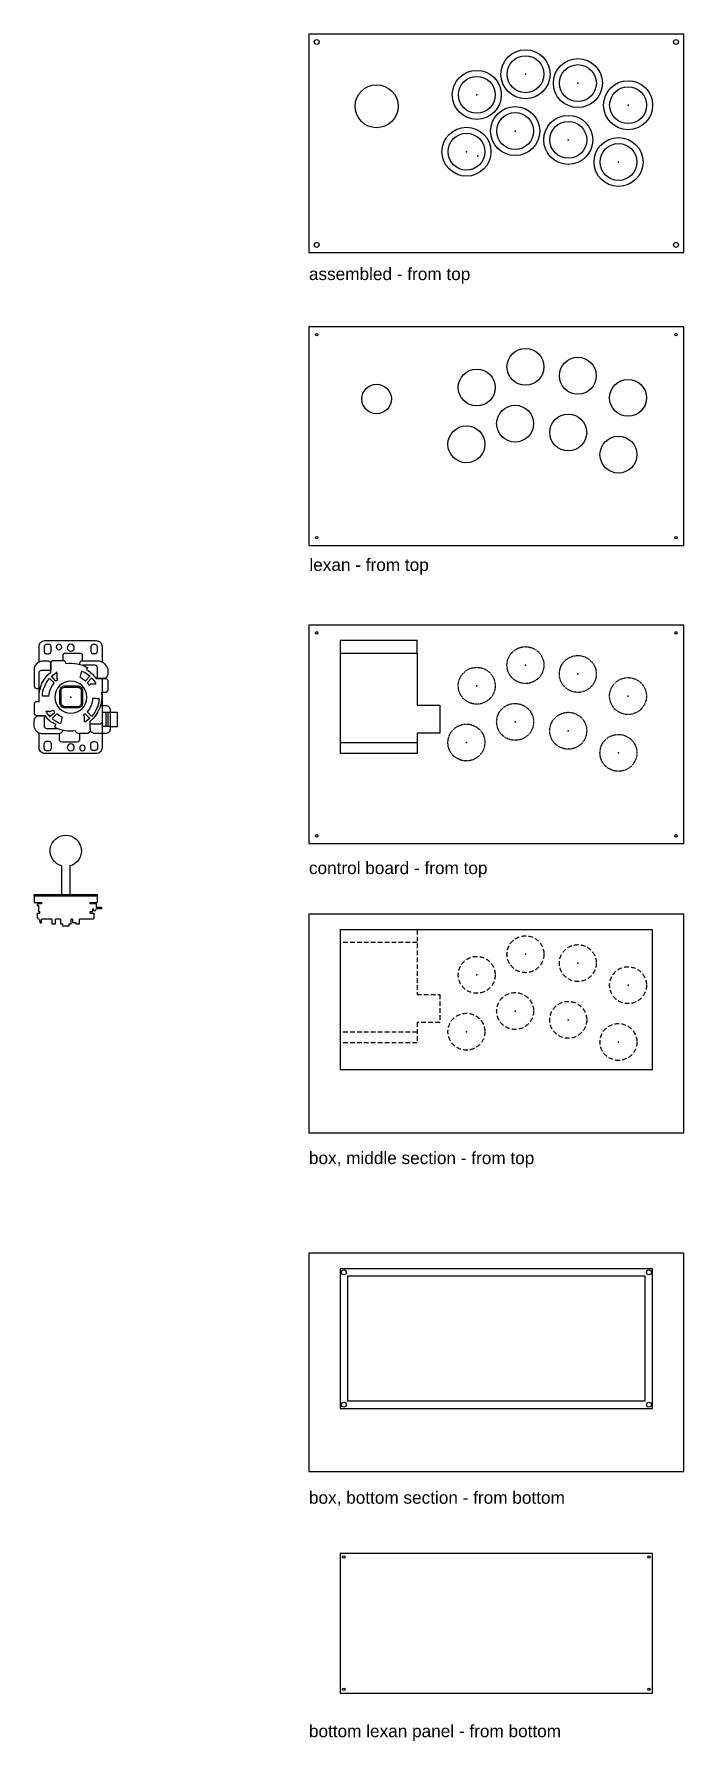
# Model space of a CAD drawing. Header units: millimetres. Extents: x -232 to 296, y -1193 to 195.
import ezdxf

# ---------------------------------------------------------------- set-up
doc = ezdxf.new("R2010")
doc.units = ezdxf.units.MM
doc.header["$MEASUREMENT"] = 0
doc.linetypes.add('DASHED', pattern=[0.375, 0.25, -0.125])
doc.layers.add('Elements', color=1, linetype='Continuous')
doc.styles.get("Standard").update_dxf_attribs({"font": 'arial.ttf'})

# ---------------------------------------------------------------- blocks, each defined once
blk = doc.blocks.new('button-top')
blk.add_point((136.3, 81.2))
at = {"layer": 'Elements'}
for radius in [16.6, 12.5]:
    blk.add_circle((136.3, 81.2), radius, dxfattribs=at)
blk = doc.blocks.new('joystick profile')
for p, q in [((19.7, -76), (20.6, -72.2)), ((20.6, -72.2), (22.1, -72.2)), ((22.1, -72.2), (22.1, -76)), ((33.7, -70.8), (38, -70.8)), ((33.7, -76), (33.7, -70.8)), ((38, -70.8), (38, -76)), ((43.4, -76), (43.4, -70.8)), ((43.4, -70.8), (45.5, -70.8)), ((45.5, -70.8), (45.5, -68.5)), ((45.5, -68.5), (53, -68.5)), ((53, -68.5), (53, -70.8)), ((53, -70.8), (55.3, -70.8)), ((55.3, -70.8), (55.3, -76)), ((56.7, -72.3), (60.5, -72.3)), ((56.7, -76), (56.7, -72.3)), ((60.5, -72.3), (60.5, -70.8)), ((60.5, -70.8), (64.8, -70.8)), ((64.8, -70.8), (64.8, -76)), ((14, -102.2), (14, -94.7)), ((14, -94.7), (22.1, -94.7)), ((17.8, -82.8), (20.3, -82.8)), ((17.8, -91.3), (18.9, -91.3)), ((22.1, -93.4), (17.8, -93.4)), ((18.9, -91.3), (18.9, -84.6)), ((18.9, -84.6), (20.3, -84.6)), ((20.3, -82.8), (20.3, -84.6)), ((22.1, -94.7), (22.1, -93.4)), ((83.8, -93.4), (76.1, -93.4)), ((76.1, -94.7), (76.1, -93.4)), ((76.1, -94.7), (84.5, -94.7)), ((76.6, -82.8), (76.6, -84.6)), ((76.6, -82.8), (80.8, -82.8)), ((76.6, -84.6), (79.7, -84.6)), ((79.7, -84.6), (79.7, -87.9)), ((79.7, -87.9), (80.8, -86)), ((80.8, -86), (82.7, -86)), ((82.7, -86), (83.8, -88)), ((83.8, -88), (89.7, -88)), ((89.7, -89.2), (83.8, -89.2)), ((83.8, -89.2), (83.8, -93.4)), ((84.5, -102.2), (84.5, -94.7)), ((89.7, -88), (89.7, -89.2)), ((14, -102.2), (84.5, -102.2)), ((30.5, -103.8), (68, -103.8)), ((44.8, -103.8), (44.8, -135.7)), ((53.7, -135.7), (53.7, -103.8))]:
    blk.add_line(p, q)
for points in [[(19.7, -76, 0.398867), (17.8, -78), (17.8, -82.8)], [(80.8, -82.8), (80.8, -78, 0.414214), (78.8, -76), (64.8, -76)]]:
    blk.add_lwpolyline(points, format="xyb")
for points in [[(33.7, -76), (22.1, -76)], [(43.4, -76), (38, -76)], [(56.7, -76), (55.3, -76)], [(17.8, -91.3), (17.8, -93.4)], [(14, -102.2), (14, -103.8), (30.5, -103.8)], [(68, -103.8), (84.5, -103.8), (84.5, -102.2)]]:
    blk.add_lwpolyline(points)
blk.add_arc((49.3, -152.6), 17.5, 105.2185, 75.5225)
blk = doc.blocks.new('joystickbottom')
for p, q in [((24.7, 16.4), (24.7, 22.3)), ((24.7, 22.3), (36.3, 22.3)), ((24.7, 16.4), (24.7, 9.5)), ((36.3, 22.3), (36.3, 9.5)), ((36.3, 14.3), (24.7, 14.3)), ((24.7, 12.9), (36.3, 12.9)), ((37.1, -3.1), (33.1, 0.7)), ((48.1, 4.9), (48.1, 7.1)), ((48.6, 4.4), (48.1, 4.9)), ((48.6, 1.5), (48.6, 4.4)), ((60.5, 0), (60.5, 4.3)), ((61.5, -3), (65.5, 0.9)), ((28.4, -5.2), (33, -5.2)), ((35.4, -4.8), (31.5, -0.9)), ((33, -5.2), (34.3, -6.3)), ((59.5, -1.5), (60.5, 0)), ((63, -4.5), (67, -0.7)), ((65.9, -8.8), (71.4, -7.5)), ((72.5, -3.5), (74.2, -2.6)), ((32.4, -24), (27, -25.5)), ((35.2, -28.6), (31.4, -32.6)), ((64.2, -27.7), (64.9, -28.3)), ((64.9, -28.3), (69.6, -28.3)), ((69.6, -28.3), (70.5, -29)), ((24.1, -30.4), (26.4, -29.2)), ((32.7, -34.7), (36.7, -30.2)), ((37.5, -33.5), (38.4, -31.6)), ((37.5, -37.6), (37.5, -33.5)), ((50.3, -35.2), (50.3, -40.7)), ((65.1, -34.8), (61.3, -30.8)), ((62.8, -29.3), (66.9, -33.1))]:
    blk.add_line(p, q)
for points in [[(42.4, 8.2), (42.4, 12.4, 0.414214), (38.4, 16.4), (22.8, 16.4, 0.414214), (18.8, 12.4), (18.8, 3.4, 0.414214), (22.8, -0.6), (29.2, -0.6)], [(53.2, 9.5), (6.9, 9.5, 0.414214), (1.9, 4.5), (1.9, -38.5, 0.414214), (6.9, -43.5), (19.1, -43.5)], [(65, 9.5), (28.5, 9.5, 0.414214), (26.5, 7.5), (26.5, -0.6)], [(64.9, 4.6, 0.038741), (65, 4.9), (65, 12.2, 0.414214), (63, 14.2), (55.2, 14.2, 0.414214), (53.2, 12.2), (53.2, 9.1)], [(76.9, -9.2), (77.9, -9.2, 0.414214), (79.9, -7.2), (79.9, 7.2, 0.230405), (73, 14.2), (68.1, 14.2, 0.321801), (65, 11.1), (65, 4.5)], [(65, 5.6), (74.1, 5.6, -0.414214), (76.1, 3.6), (76.1, -6.7)], [(78.9, -43.5), (91.9, -43.5, 0.414214), (96.9, -38.5), (96.9, 4.5, 0.414214), (91.9, 9.5), (78.9, 9.5)], [(18.9, -9.4), (13.6, -9.4, 0.414214), (11.6, -11.4), (11.6, -24.4, 0.414214), (13.6, -26.4), (18.6, -26.4)], [(22.8, -0.6), (20.9, -0.6, 0.414214), (18.9, -2.6), (18.9, -10.6, 0.414214), (20.9, -12.6), (21, -12.6)], [(79.9, -6.9), (84.1, -6.9, -0.414214), (86.1, -8.9), (86.1, -21.6, -0.414214), (84.1, -23.6), (80, -23.6)], [(21.5, -23.5, 0.34255), (18.5, -27.3), (18.5, -41.1, 0.360932), (24.7, -47.5), (29.6, -47.5, 0.414214), (33.6, -43.5), (33.6, -40.7)], [(34, -39.3), (25.1, -39.3, -0.414214), (23.1, -37.3), (23.1, -28.2)], [(77.7, -21), (78, -21, -0.414214), (80, -23), (80, -31.7, -0.414214), (78, -33.7), (72.4, -33.7)], [(45.5, -43.5), (45.5, -45.5, -0.414214), (43.5, -47.5), (36, -47.5, -0.414214), (34, -45.5), (34, -38.2)], [(45.5, -43.5), (69.9, -43.5, 0.414214), (71.9, -41.5), (71.9, -33.7)], [(70.4, -33.7), (77.6, -33.7, -0.414214), (79.6, -35.7), (79.6, -41.6, -0.277133), (73.9, -47.5), (58.7, -47.5, -0.414214), (56.7, -45.5), (56.7, -43.5)]]:
    blk.add_lwpolyline(points, format="xyb")
for points in [[(4.4, 3.6), (4.4, 2.1, 0.414214), (6.4, 0.1), (10, 0.1, 0.414214), (12, 2.1), (12, 3.6, 0.414214), (10, 5.6), (6.4, 5.6, 0.414214)], [(93.6, 3.6), (93.6, 2.1, -0.414214), (91.6, 0.1), (88, 0.1, -0.414214), (86, 2.1), (86, 3.6, -0.414214), (88, 5.6), (91.6, 5.6, -0.414214)], [(40.3, -11), (40.3, -21.9, 0.414214), (44.3, -25.9), (54.8, -25.9, 0.414214), (58.8, -21.9), (58.8, -11, 0.414214), (54.8, -7), (44.3, -7, 0.414214)], [(41.3, -11), (41.3, -21.9, 0.414214), (44.3, -24.9), (54.8, -24.9, 0.414214), (57.8, -21.9), (57.8, -11, 0.414214), (54.8, -8), (44.3, -8, 0.414214)], [(4.3, -35.3), (4.3, -37.2, 0.414214), (6.3, -39.2), (10.2, -39.2, 0.414214), (12.2, -37.2), (12.2, -35.3, 0.414214), (10.2, -33.3), (6.3, -33.3, 0.414214)], [(93.7, -35.3), (93.7, -37.2, -0.414214), (91.7, -39.2), (87.8, -39.2, -0.414214), (85.8, -37.2), (85.8, -35.3, -0.414214), (87.8, -33.3), (91.7, -33.3, -0.414214)]]:
    blk.add_lwpolyline(points, format="xyb", close=True)
blk.add_lwpolyline([(33.6, -43.5), (34, -43.5)])
blk.add_lwpolyline([(33.6, -43.5), (34, -43.5)])
for centre, radius in [((7.1, -16.8), 2.93), ((6.6, -7), 2.27), ((49.3, -16.8), 13.4), ((90.9, -16.8), 2.93), ((91.5, -26.7), 2.27)]:
    blk.add_circle(centre, radius)
for centre, radius, start, end in [((49.8, -17.1), 26.4, 82.6061, 141.3811), ((49.3, -16.8), 23.9, 93.0549, 132.8652), ((49.3, -16.8), 18.4, 92.3684, 131.774), ((49.3, -16.8), 23.9, 47.6826, 62.2278), ((49.8, -17.1), 26.4, 30.9461, 55.1216), ((49.3, -16.8), 28.6, 171.4903, 208.2797), ((49.3, -16.8), 23.9, 138.3262, 150.8382), ((49.3, -16.8), 18.4, 139.3301, 144.9862), ((49.3, -16.8), 18.4, 48.6585, 56.3342), ((49.3, -16.8), 18.4, 25.8092, 41.9846), ((49.3, -16.8), 23.9, 22.8668, 42.5379), ((49.3, -16.8), 28.6, 351.7045, 29.8901), ((49.3, -16.8), 23.9, 201.2127, 221.2913), ((49.3, -16.8), 18.4, 203.0293, 219.8524), ((49.3, -16.8), 18.4, 317.1221, 323.7453), ((42, -23.7), 16.6, 199.418, 241.0393), ((49.3, -16.8), 23.9, 226.9596, 240.3206), ((49.3, -16.8), 18.4, 226.6875, 233.6306), ((49.8, -17.1), 26.4, 268.9884, 321.1009), ((49.3, -16.8), 18.4, 272.8517, 310.5833), ((49.3, -16.8), 23.9, 272.191, 311.2181), ((49.3, -16.8), 23.9, 317.2782, 330.244)]:
    blk.add_arc(centre, radius, start, end)
blk.add_point((49.3, -16.8))

msp = doc.modelspace()

# ---------------------------------------------------------------- linework, layer by layer
for p, q in [((79.4, -308.6), (79.4, -298.2)), ((79.4, -308.6), (16.9, -308.6)), ((79.4, -308.6), (79.4, -350.8)), ((79.4, -350.8), (97.8, -350.8)), ((97.8, -350.8), (97.8, -373.5)), ((97.8, -373.5), (79.4, -373.5)), ((79.4, -373.5), (79.4, -390.1)), ((79.4, -381.4), (16.9, -381.4)), ((79.4, -390.1), (16.9, -390.1))]:
    msp.add_line(p, q)
at = {"color": 2, "linetype": 'DASHED', "ltscale": 15}
for p, q in [((79.4, -533.4), (79.4, -586)), ((79.4, -543.8), (16.9, -543.8)), ((79.4, -586), (97.8, -586)), ((97.8, -586), (97.8, -608.7)), ((97.8, -608.7), (79.4, -608.7)), ((79.4, -608.7), (79.4, -625.3)), ((79.4, -616.6), (16.9, -616.6)), ((79.4, -625.3), (16.9, -625.3))]:
    msp.add_line(p, q, dxfattribs=at)
at = {"color": 7}
for points in [[(-8.5, 195.2), (-8.5, 17.4), (296.3, 17.4), (296.3, 195.2)], [(-8.5, -520.7), (-8.5, -698.5), (296.3, -698.5), (296.3, -520.7)], [(16.9, -533.4), (16.9, -647), (270.9, -647), (270.9, -533.4)], [(-8.5, -796.4), (-8.5, -974.2), (296.3, -974.2), (296.3, -796.4)], [(16.9, -809.1), (16.9, -922.7), (270.9, -922.7), (270.9, -809.1)], [(22.9, -815.1), (22.9, -916.7), (264.9, -916.7), (264.9, -815.1)]]:
    msp.add_lwpolyline(points, close=True, dxfattribs=at)
for points in [[(-8.5, -42.9), (-8.5, -220.7), (296.3, -220.7), (296.3, -42.9)], [(-8.5, -285.5), (-8.5, -463.3), (296.3, -463.3), (296.3, -285.5)], [(16.9, -1040.7), (16.9, -1154.3), (270.9, -1154.3), (270.9, -1040.7)]]:
    msp.add_lwpolyline(points, close=True)
for points in [[(79.4, -298.2), (16.9, -298.2), (16.9, -390.1)], [(79.4, -298.2), (16.9, -298.2), (16.9, -390.1)], [(79.4, -1040.7), (16.9, -1040.7), (16.9, -1132.5)], [(79.4, -1040.7), (16.9, -1040.7), (16.9, -1132.5)]]:
    msp.add_lwpolyline(points)
for points in [[(79.4, -533.4), (16.9, -533.4), (16.9, -625.3)], [(79.4, -533.4), (16.9, -533.4), (16.9, -625.3)], [(79.4, -809.1), (16.9, -809.1), (16.9, -901)], [(79.4, -809.1), (16.9, -809.1), (16.9, -901)]]:
    msp.add_lwpolyline(points, dxfattribs=at)
at = {"color": 1}
for centre, radius in [((-2.2, 188.8), 2), ((289.9, 188.8), 2), ((46.5, 136.5), 17.5), ((-2.2, 23.7), 2), ((289.9, 23.7), 2), ((19.9, -812.1), 2), ((267.9, -812.1), 2), ((19.9, -919.7), 2), ((267.9, -919.7), 2)]:
    msp.add_circle(centre, radius, dxfattribs=at)
for centre, radius in [((-2.2, -49.3), 1), ((289.9, -49.3), 1), ((167.5, -75.5), 15), ((210.1, -82.7), 15), ((127.9, -92.3), 15), ((46.5, -101.6), 12), ((250.9, -100.7), 15), ((159.1, -121.7), 15), ((119.5, -138.5), 15), ((202.3, -128.9), 15), ((243.1, -146.9), 15), ((-2.2, -214.4), 1), ((289.9, -214.4), 1), ((-2.2, -291.9), 1), ((289.9, -291.9), 1), ((-2.2, -457), 1), ((289.9, -457), 1), ((19.9, -1043.7), 1), ((267.9, -1043.7), 1), ((19.9, -1151.3), 1), ((267.9, -1151.3), 1)]:
    msp.add_circle(centre, radius)
at = {"linetype": 'DASHED'}
for centre in [(167.5, -318.1), (210.1, -325.3), (127.9, -334.9), (250.9, -343.3), (159.1, -364.3), (202.3, -371.5), (119.5, -381.1), (243.1, -389.5)]:
    msp.add_circle(centre, 15, dxfattribs=at).dxf.unprotected_set("ltscale", 0)
at = {"color": 2, "linetype": 'DASHED', "ltscale": 15}
for centre in [(167.5, -553.3), (127.9, -570.1), (210.1, -560.5), (250.9, -578.5), (159.1, -599.5), (202.3, -606.7), (119.5, -616.3), (243.1, -624.7)]:
    msp.add_circle(centre, 15, dxfattribs=at)
for p in [(128.7, 96.1), (167.5, -318.1), (250.9, -343.3), (119.5, -381.1), (167.5, -553.3), (250.9, -578.5)]:
    msp.add_point(p)
for p in [(210.1, -325.3), (127.9, -334.9), (159.1, -364.3), (202.3, -371.5), (243.1, -389.5)]:
    msp.add_point(p).dxf.unprotected_set("ltscale", 0)
for p in [(210.1, -560.5), (127.9, -570.1), (159.1, -599.5), (202.3, -606.7), (119.5, -616.3), (243.1, -624.7)]:
    msp.add_point(p, dxfattribs=at)

# ---------------------------------------------------------------- block references
at = {"xscale": 1.199999999999995, "yscale": 1.199999999999995, "zscale": 1.199999999999995}
for p in [(4, 65.1), (46.6, 57.9), (-35.6, 48.3), (87.4, 39.9), (-4.4, 18.9), (38.8, 11.7), (-44, 2.1), (79.6, -6.3)]:
    msp.add_blockref('button-top', p, dxfattribs=at)
at = {"linetype": 'DASHED', "ltscale": 15, "xscale": -0.9673061368538174, "yscale": 0.9673061368538174, "zscale": 0.9673061368538174, "rotation": 270}
msp.add_blockref('joystickbottom', (-185.8, -391.9), dxfattribs=at)
at = {"xscale": -0.7267416080514052, "yscale": 0.7267416080514052, "zscale": 0.7267416080514052, "rotation": 180}
msp.add_blockref('joystick profile', (-242, -580.1), dxfattribs=at)

# ---------------------------------------------------------------- texts
for s, p in [('assembled - from top', (-8.5, -4.9)), ('lexan - from top', (-8.1, -241.5)), ('control board - from top', (-8.5, -488.1)), ('box, middle section - from top', (-8.5, -724)), ('box, bottom section - from bottom', (-8.5, -1000.3)), ('bottom lexan panel - from bottom', (-8.5, -1190.2))]:
    msp.add_text(s, height=10).set_placement(p)

doc.saveas('drawing.dxf')
